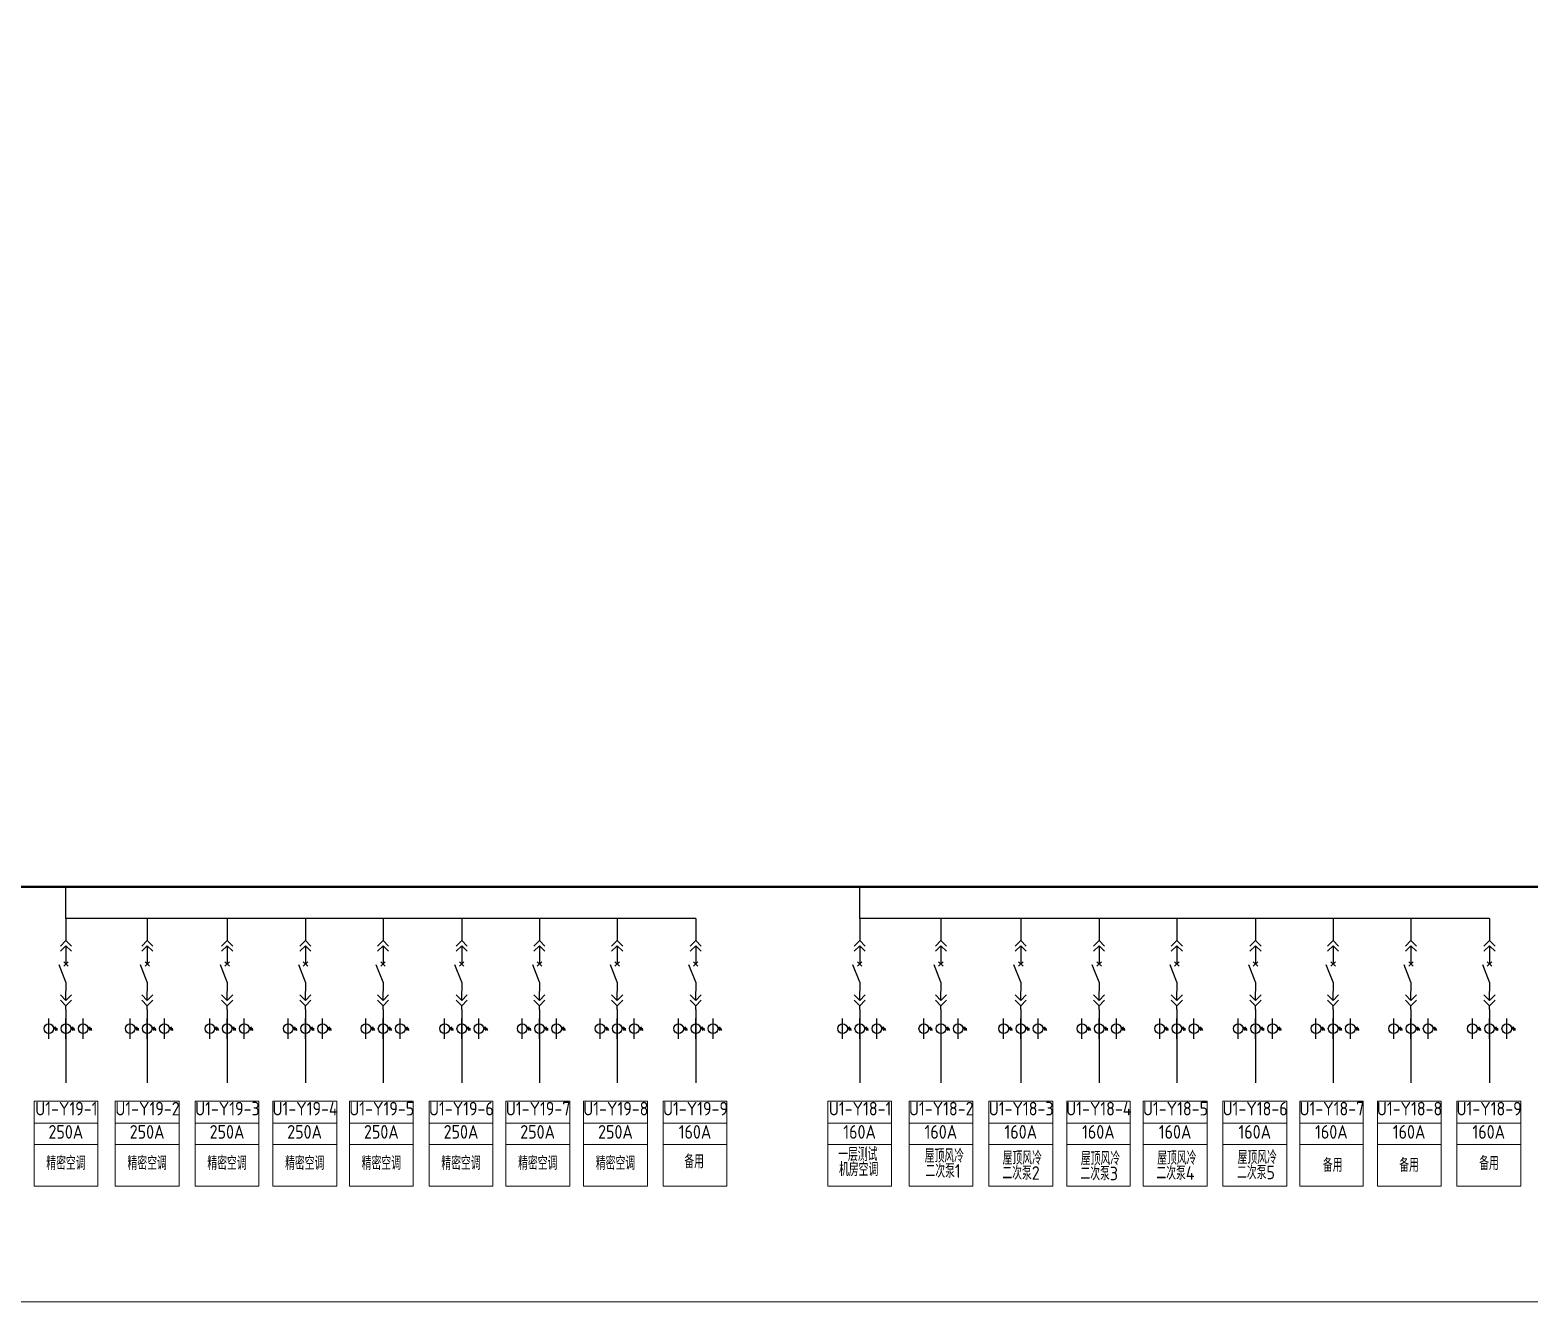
# Model space of a CAD drawing. Header units: millimetres. Extents: x -3460 to -460, y 6070 to 9130.
# Drawn here: x -2393.2 to -2270.6, y 8429.2 to 8533.2 of the extents above; entities that cross this region are included whole.
import ezdxf
from ezdxf.enums import TextEntityAlignment as Align

# ---------------------------------------------------------------- set-up
doc = ezdxf.new("R2010")
doc.units = ezdxf.units.MM
doc.header["$LTSCALE"] = 1000
doc.header["$MEASUREMENT"] = 0
doc.styles.add('HZSONG', font='gbenor.shx', dxfattribs={"height": 1200, "bigfont": 'gbcbig.shx'})

# ---------------------------------------------------------------- blocks, each defined once
blk = doc.blocks.new('DYDQAA05')
at = {"color": 0}
blk.add_lwpolyline([(0, 0), (0, -7)], dxfattribs=at)
blk = doc.blocks.new('DYDQAA03')
at = {"color": 0}
for points in [[(0, 0), (0, -1.5)], [(-2.12, -3.62), (0, -1.5)], [(-2.12, -5.62), (0, -3.5)], [(2.12, -3.62), (0, -1.5)], [(2.12, -5.62), (0, -3.5)], [(0, -3.5), (0, -7)]]:
    blk.add_lwpolyline(points, dxfattribs=at)
blk = doc.blocks.new('DYDQAA09')
at = {"color": 0}
blk.add_lwpolyline([(0, 0), (0, -3.5)], dxfattribs=at)
blk.add_lwpolyline([(0, 0), (0, -3.5)], dxfattribs=at)
blk.add_lwpolyline([(0, 0), (0, -3.5)], dxfattribs=at)
blk.add_lwpolyline([(0, 0), (0, -3.5)], dxfattribs=at)
blk.add_lwpolyline([(0, 0), (0, -3.5)], dxfattribs=at)
blk.add_lwpolyline([(0, 0), (0, -3.5)], dxfattribs=at)
blk.add_lwpolyline([(0, 0), (0, -3.5)], dxfattribs=at)
blk.add_lwpolyline([(0, 0), (0, -3.5)], dxfattribs=at)
blk.add_lwpolyline([(0, 0), (0, -3.5)], dxfattribs=at)
blk = doc.blocks.new('DYDQ0201')
at = {"color": 0}
for points in [[(0.86, -0.86), (-0.86, 0.86)], [(-0.86, -0.86), (0.86, 0.86)], [(0, -7), (-2.61, -0.37)]]:
    blk.add_lwpolyline(points, dxfattribs=at)
blk = doc.blocks.new('DYDQAA04')
at = {"color": 0}
for points in [[(0, -3.5), (0, 0)], [(-2.12, -1.38), (0, -3.5)], [(-2.12, -3.38), (0, -5.5)], [(2.12, -1.38), (0, -3.5)], [(2.12, -3.38), (0, -5.5)], [(0, -7), (0, -5.5)]]:
    blk.add_lwpolyline(points, dxfattribs=at)
blk = doc.blocks.new('A$C03DD39B5')
for p, q in [((417, 475), (283, 392)), ((417, 422), (283, 339)), ((350, 333), (350, 467))]:
    blk.add_line(p, q)
blk.add_lwpolyline([(700, 167), (0, 167)])
blk.add_circle((350, 167), 167)

msp = doc.modelspace()

# ---------------------------------------------------------------- linework, layer by layer
at = {"color": 1, "lineweight": 40}
msp.add_line((-2579.32, 8463.14, -817.89), (-1898.47, 8463.14, -817.89), dxfattribs=at)
at = {"color": 3}
for p, q in [((-2390.25, 8460.56, -2200.64), (-2390.25, 8463.14, -817.84)), ((-2390.25, 8460.56, -2200.64), (-2390.25, 8463.14, -817.84)), ((-2325.39, 8460.56, -2200.64), (-2325.39, 8463.14, -817.84)), ((-2325.39, 8460.56, -2200.64), (-2325.39, 8463.14, -817.84)), ((-2338.79, 8460.56, -2200.69), (-2390.25, 8460.56, -2200.69)), ((-2273.93, 8460.56, -2200.69), (-2325.39, 8460.56, -2200.69)), ((-2390.25, 8452.32, -0.24), (-2390.25, 8450.68, -0.24)), ((-2383.61, 8452.32, -0.24), (-2383.61, 8450.68, -0.24)), ((-2377.08, 8452.32, -0.24), (-2377.08, 8450.68, -0.24)), ((-2370.68, 8452.32, -0.24), (-2370.68, 8450.68, -0.24)), ((-2364.34, 8452.32, -0.24), (-2364.34, 8450.68, -0.24)), ((-2357.91, 8452.32, -0.24), (-2357.91, 8450.68, -0.24)), ((-2351.56, 8452.32, -0.24), (-2351.56, 8450.68, -0.24)), ((-2345.21, 8452.32, -0.24), (-2345.21, 8450.68, -0.24)), ((-2338.79, 8452.32, -0.24), (-2338.79, 8450.68, -0.24)), ((-2325.39, 8452.32, -0.24), (-2325.39, 8450.68, -0.24)), ((-2318.76, 8452.32, -0.24), (-2318.76, 8450.68, -0.24)), ((-2312.23, 8452.32, -0.24), (-2312.23, 8450.68, -0.24)), ((-2305.83, 8452.32, -0.24), (-2305.83, 8450.68, -0.24)), ((-2299.48, 8452.32, -0.24), (-2299.48, 8450.68, -0.24)), ((-2293.05, 8452.32, -0.24), (-2293.05, 8450.68, -0.24)), ((-2286.71, 8452.32, -0.24), (-2286.71, 8450.68, -0.24)), ((-2280.35, 8452.32, -0.24), (-2280.35, 8450.68, -0.24)), ((-2273.93, 8452.32, -0.24), (-2273.93, 8450.68, -0.24)), ((-2390.25, 8450.68, -0.24), (-2390.25, 8447.12, -0.24)), ((-2383.61, 8450.68, -0.24), (-2383.61, 8447.12, -0.24)), ((-2377.08, 8450.68, -0.24), (-2377.08, 8447.12, -0.24)), ((-2370.68, 8450.68, -0.24), (-2370.68, 8447.12, -0.24)), ((-2364.34, 8450.68, -0.24), (-2364.34, 8447.12, -0.24)), ((-2357.91, 8450.68, -0.24), (-2357.91, 8447.12, -0.24)), ((-2351.56, 8450.68, -0.24), (-2351.56, 8447.12, -0.24)), ((-2345.21, 8450.68, -0.24), (-2345.21, 8447.12, -0.24)), ((-2338.79, 8450.68, -0.24), (-2338.79, 8447.12, -0.24)), ((-2325.39, 8450.68, -0.24), (-2325.39, 8447.12, -0.24)), ((-2318.76, 8450.68, -0.24), (-2318.76, 8447.12, -0.24)), ((-2312.23, 8450.68, -0.24), (-2312.23, 8447.12, -0.24)), ((-2305.83, 8450.68, -0.24), (-2305.83, 8447.12, -0.24)), ((-2299.48, 8450.68, -0.24), (-2299.48, 8447.12, -0.24)), ((-2293.05, 8450.68, -0.24), (-2293.05, 8447.12, -0.24)), ((-2286.71, 8450.68, -0.24), (-2286.71, 8447.12, -0.24)), ((-2280.35, 8450.68, -0.24), (-2280.35, 8447.12, -0.24)), ((-2273.93, 8450.68, -0.24), (-2273.93, 8447.12, -0.24))]:
    msp.add_line(p, q, dxfattribs=at)
at = {"color": 3, "lineweight": 0}
msp.add_line((-2341.44, 8445.63, -817.89), (-2336.24, 8445.63, -817.89), dxfattribs=at)
at = {"color": 1, "lineweight": 13, "ltscale": 0.001071}
msp.add_lwpolyline([(-2600.55, 8637.09), (-1439.27, 8637.09), (-1439.27, 8429.22), (-2600.55, 8429.22)], close=True, dxfattribs=at)
at = {"color": 3, "lineweight": 0, "elevation": -817.89}
for points in [[(-2392.85, 8445.63), (-2387.65, 8445.63), (-2387.65, 8438.68), (-2392.85, 8438.68)], [(-2386.22, 8445.63), (-2381.01, 8445.63), (-2381.01, 8438.68), (-2386.22, 8438.68)], [(-2379.69, 8445.63), (-2374.48, 8445.63), (-2374.48, 8438.68), (-2379.69, 8438.68)], [(-2373.34, 8445.63), (-2368.13, 8445.63), (-2368.13, 8438.68), (-2373.34, 8438.68)], [(-2367.08, 8445.63), (-2361.87, 8445.63), (-2361.87, 8438.68), (-2367.08, 8438.68)], [(-2360.57, 8445.63), (-2355.36, 8445.63), (-2355.36, 8438.68), (-2360.57, 8438.68)], [(-2354.3, 8445.63), (-2349.09, 8445.63), (-2349.09, 8438.68), (-2354.3, 8438.68)], [(-2347.95, 8445.63), (-2342.74, 8445.63), (-2342.74, 8438.68), (-2347.95, 8438.68)], [(-2328, 8445.63), (-2322.79, 8445.63), (-2322.79, 8438.68), (-2328, 8438.68)], [(-2321.36, 8445.63), (-2316.15, 8445.63), (-2316.15, 8438.68), (-2321.36, 8438.68)], [(-2314.83, 8445.63), (-2309.62, 8445.63), (-2309.62, 8438.68), (-2314.83, 8438.68)], [(-2308.48, 8445.63), (-2303.28, 8445.63), (-2303.28, 8438.68), (-2308.48, 8438.68)], [(-2302.22, 8445.63), (-2297.01, 8445.63), (-2297.01, 8438.68), (-2302.22, 8438.68)], [(-2295.71, 8445.63), (-2290.5, 8445.63), (-2290.5, 8438.68), (-2295.71, 8438.68)], [(-2289.44, 8445.63), (-2284.24, 8445.63), (-2284.24, 8438.68), (-2289.44, 8438.68)], [(-2283.09, 8445.63), (-2277.89, 8445.63), (-2277.89, 8438.68), (-2283.09, 8438.68)], [(-2276.59, 8445.63), (-2271.38, 8445.63), (-2271.38, 8438.68), (-2276.59, 8438.68)], [(-2392.85, 8442.08), (-2387.65, 8442.08), (-2387.65, 8443.82), (-2392.85, 8443.82)], [(-2386.22, 8442.08), (-2381.01, 8442.08), (-2381.01, 8443.82), (-2386.22, 8443.82)], [(-2379.69, 8442.08), (-2374.48, 8442.08), (-2374.48, 8443.82), (-2379.69, 8443.82)], [(-2373.34, 8442.08), (-2368.13, 8442.08), (-2368.13, 8443.82), (-2373.34, 8443.82)], [(-2367.08, 8442.08), (-2361.87, 8442.08), (-2361.87, 8443.82), (-2367.08, 8443.82)], [(-2360.57, 8442.08), (-2355.36, 8442.08), (-2355.36, 8443.82), (-2360.57, 8443.82)], [(-2354.3, 8442.08), (-2349.09, 8442.08), (-2349.09, 8443.82), (-2354.3, 8443.82)], [(-2347.95, 8442.08), (-2342.74, 8442.08), (-2342.74, 8443.82), (-2347.95, 8443.82)], [(-2341.44, 8442.08), (-2336.24, 8442.08), (-2336.24, 8443.82), (-2341.44, 8443.82)], [(-2328, 8442.08), (-2322.79, 8442.08), (-2322.79, 8443.82), (-2328, 8443.82)], [(-2321.36, 8442.08), (-2316.15, 8442.08), (-2316.15, 8443.82), (-2321.36, 8443.82)], [(-2314.83, 8442.08), (-2309.62, 8442.08), (-2309.62, 8443.82), (-2314.83, 8443.82)], [(-2308.48, 8442.08), (-2303.28, 8442.08), (-2303.28, 8443.82), (-2308.48, 8443.82)], [(-2302.22, 8442.08), (-2297.01, 8442.08), (-2297.01, 8443.82), (-2302.22, 8443.82)], [(-2295.71, 8442.08), (-2290.5, 8442.08), (-2290.5, 8443.82), (-2295.71, 8443.82)], [(-2289.44, 8442.08), (-2284.24, 8442.08), (-2284.24, 8443.82), (-2289.44, 8443.82)], [(-2283.09, 8442.08), (-2277.89, 8442.08), (-2277.89, 8443.82), (-2283.09, 8443.82)], [(-2276.59, 8442.08), (-2271.38, 8442.08), (-2271.38, 8443.82), (-2276.59, 8443.82)]]:
    msp.add_lwpolyline(points, close=True, dxfattribs=at)
msp.add_lwpolyline([(-2336.24, 8445.63), (-2336.24, 8438.68), (-2341.44, 8438.68), (-2341.44, 8445.63)], dxfattribs=at)

# ---------------------------------------------------------------- block references
at = {"color": 3, "xscale": 0.2128211397391487, "yscale": 0.2128211397391487, "zscale": 0.2128211397391487}
for name, p in [('DYDQAA05', (-2390.25, 8460.56, -2200.69)), ('DYDQAA05', (-2383.61, 8460.56, -2200.69)), ('DYDQAA05', (-2377.08, 8460.56, -2200.69)), ('DYDQAA05', (-2370.68, 8460.56, -2200.69)), ('DYDQAA05', (-2364.34, 8460.56, -2200.69)), ('DYDQAA05', (-2357.91, 8460.56, -2200.69)), ('DYDQAA05', (-2351.56, 8460.56, -2200.69)), ('DYDQAA05', (-2345.21, 8460.56, -2200.69)), ('DYDQAA05', (-2338.79, 8460.56, -2200.69)), ('DYDQAA05', (-2325.39, 8460.56, -2200.69)), ('DYDQAA05', (-2318.76, 8460.56, -2200.69)), ('DYDQAA05', (-2312.23, 8460.56, -2200.69)), ('DYDQAA05', (-2305.83, 8460.56, -2200.69)), ('DYDQAA05', (-2299.48, 8460.56, -2200.69)), ('DYDQAA05', (-2293.05, 8460.56, -2200.69)), ('DYDQAA05', (-2286.71, 8460.56, -2200.69)), ('DYDQAA05', (-2280.35, 8460.56, -2200.69)), ('DYDQAA05', (-2273.93, 8460.56, -2200.69)), ('DYDQAA03', (-2390.25, 8459.07, -2200.69)), ('DYDQAA03', (-2383.61, 8459.07, -2200.69)), ('DYDQAA03', (-2377.08, 8459.07, -2200.69)), ('DYDQAA03', (-2370.68, 8459.07, -2200.69)), ('DYDQAA03', (-2364.34, 8459.07, -2200.69)), ('DYDQAA03', (-2357.91, 8459.07, -2200.69)), ('DYDQAA03', (-2351.56, 8459.07, -2200.69)), ('DYDQAA03', (-2345.21, 8459.07, -2200.69)), ('DYDQAA03', (-2338.79, 8459.07, -2200.69)), ('DYDQAA03', (-2325.39, 8459.07, -2200.69)), ('DYDQAA03', (-2318.76, 8459.07, -2200.69)), ('DYDQAA03', (-2312.23, 8459.07, -2200.69)), ('DYDQAA03', (-2305.83, 8459.07, -2200.69)), ('DYDQAA03', (-2299.48, 8459.07, -2200.69)), ('DYDQAA03', (-2293.05, 8459.07, -2200.69)), ('DYDQAA03', (-2286.71, 8459.07, -2200.69)), ('DYDQAA03', (-2280.35, 8459.07, -2200.69)), ('DYDQAA03', (-2273.93, 8459.07, -2200.69)), ('DYDQAA09', (-2390.25, 8457.58, -2200.69)), ('DYDQAA09', (-2383.61, 8457.58, -2200.69)), ('DYDQAA09', (-2377.08, 8457.58, -2200.69)), ('DYDQAA09', (-2370.68, 8457.58, -2200.69)), ('DYDQAA09', (-2364.34, 8457.58, -2200.69)), ('DYDQAA09', (-2357.91, 8457.58, -2200.69)), ('DYDQAA09', (-2351.56, 8457.58, -2200.69)), ('DYDQAA09', (-2345.21, 8457.58, -2200.69)), ('DYDQAA09', (-2338.79, 8457.58, -2200.69)), ('DYDQAA09', (-2325.39, 8457.58, -2200.69)), ('DYDQAA09', (-2318.76, 8457.58, -2200.69)), ('DYDQAA09', (-2312.23, 8457.58, -2200.69)), ('DYDQAA09', (-2305.83, 8457.58, -2200.69)), ('DYDQAA09', (-2299.48, 8457.58, -2200.69)), ('DYDQAA09', (-2293.05, 8457.58, -2200.69)), ('DYDQAA09', (-2286.71, 8457.58, -2200.69)), ('DYDQAA09', (-2280.35, 8457.58, -2200.69)), ('DYDQAA09', (-2273.93, 8457.58, -2200.69)), ('DYDQ0201', (-2390.25, 8456.84, -2200.69)), ('DYDQ0201', (-2383.61, 8456.84, -2200.69)), ('DYDQ0201', (-2377.08, 8456.84, -2200.69)), ('DYDQ0201', (-2370.68, 8456.84, -2200.69)), ('DYDQ0201', (-2364.34, 8456.84, -2200.69)), ('DYDQ0201', (-2357.91, 8456.84, -2200.69)), ('DYDQ0201', (-2351.56, 8456.84, -2200.69)), ('DYDQ0201', (-2345.21, 8456.84, -2200.69)), ('DYDQ0201', (-2338.79, 8456.84, -2200.69)), ('DYDQ0201', (-2325.39, 8456.84, -2200.69)), ('DYDQ0201', (-2318.76, 8456.84, -2200.69)), ('DYDQ0201', (-2312.23, 8456.84, -2200.69)), ('DYDQ0201', (-2305.83, 8456.84, -2200.69)), ('DYDQ0201', (-2299.48, 8456.84, -2200.69)), ('DYDQ0201', (-2293.05, 8456.84, -2200.69)), ('DYDQ0201', (-2286.71, 8456.84, -2200.69)), ('DYDQ0201', (-2280.35, 8456.84, -2200.69)), ('DYDQ0201', (-2273.93, 8456.84, -2200.69)), ('DYDQAA09', (-2390.25, 8455.35, -2200.69)), ('DYDQAA09', (-2383.61, 8455.35, -2200.69)), ('DYDQAA09', (-2377.08, 8455.35, -2200.69)), ('DYDQAA09', (-2370.68, 8455.35, -2200.69)), ('DYDQAA09', (-2364.34, 8455.35, -2200.69)), ('DYDQAA09', (-2357.91, 8455.35, -2200.69)), ('DYDQAA09', (-2351.56, 8455.35, -2200.69)), ('DYDQAA09', (-2345.21, 8455.35, -2200.69)), ('DYDQAA09', (-2338.79, 8455.35, -2200.69)), ('DYDQAA09', (-2325.39, 8455.35, -2200.69)), ('DYDQAA09', (-2318.76, 8455.35, -2200.69)), ('DYDQAA09', (-2312.23, 8455.35, -2200.69)), ('DYDQAA09', (-2305.83, 8455.35, -2200.69)), ('DYDQAA09', (-2299.48, 8455.35, -2200.69)), ('DYDQAA09', (-2293.05, 8455.35, -2200.69)), ('DYDQAA09', (-2286.71, 8455.35, -2200.69)), ('DYDQAA09', (-2280.35, 8455.35, -2200.69)), ('DYDQAA09', (-2273.93, 8455.35, -2200.69)), ('DYDQAA04', (-2390.25, 8454.6, -2200.69)), ('DYDQAA04', (-2383.61, 8454.6, -2200.69)), ('DYDQAA04', (-2377.08, 8454.6, -2200.69)), ('DYDQAA04', (-2370.68, 8454.6, -2200.69)), ('DYDQAA04', (-2364.34, 8454.6, -2200.69)), ('DYDQAA04', (-2357.91, 8454.6, -2200.69)), ('DYDQAA04', (-2351.56, 8454.6, -2200.69)), ('DYDQAA04', (-2345.21, 8454.6, -2200.69)), ('DYDQAA04', (-2338.79, 8454.6, -2200.69)), ('DYDQAA04', (-2325.39, 8454.6, -2200.69)), ('DYDQAA04', (-2318.76, 8454.6, -2200.69)), ('DYDQAA04', (-2312.23, 8454.6, -2200.69)), ('DYDQAA04', (-2305.83, 8454.6, -2200.69)), ('DYDQAA04', (-2299.48, 8454.6, -2200.69)), ('DYDQAA04', (-2293.05, 8454.6, -2200.69)), ('DYDQAA04', (-2286.71, 8454.6, -2200.69)), ('DYDQAA04', (-2280.35, 8454.6, -2200.69)), ('DYDQAA04', (-2273.93, 8454.6, -2200.69)), ('DYDQAA09', (-2390.25, 8453.11, -2200.69)), ('DYDQAA09', (-2383.61, 8453.11, -2200.69)), ('DYDQAA09', (-2377.08, 8453.11, -2200.69)), ('DYDQAA09', (-2370.68, 8453.11, -2200.69)), ('DYDQAA09', (-2364.34, 8453.11, -2200.69)), ('DYDQAA09', (-2357.91, 8453.11, -2200.69)), ('DYDQAA09', (-2351.56, 8453.11, -2200.69)), ('DYDQAA09', (-2345.21, 8453.11, -2200.69)), ('DYDQAA09', (-2338.79, 8453.11, -2200.69)), ('DYDQAA09', (-2325.39, 8453.11, -2200.69)), ('DYDQAA09', (-2318.76, 8453.11, -2200.69)), ('DYDQAA09', (-2312.23, 8453.11, -2200.69)), ('DYDQAA09', (-2305.83, 8453.11, -2200.69)), ('DYDQAA09', (-2299.48, 8453.11, -2200.69)), ('DYDQAA09', (-2293.05, 8453.11, -2200.69)), ('DYDQAA09', (-2286.71, 8453.11, -2200.69)), ('DYDQAA09', (-2280.35, 8453.11, -2200.69)), ('DYDQAA09', (-2273.93, 8453.11, -2200.69))]:
    msp.add_blockref(name, p, dxfattribs=at)
at = {"color": 3, "linetype": 'Continuous', "xscale": 0.00233805835129459, "yscale": 0.00233805835129459, "zscale": 0.00233805835129459, "rotation": 270}
for p in [(-2392.04, 8452.37, -0.24), (-2390.64, 8452.37, -0.24), (-2389.24, 8452.37, -0.24), (-2385.4, 8452.37, -0.24), (-2384, 8452.37, -0.24), (-2382.6, 8452.37, -0.24), (-2378.88, 8452.37, -0.24), (-2377.47, 8452.37, -0.24), (-2376.07, 8452.37, -0.24), (-2372.48, 8452.37, -0.24), (-2371.07, 8452.37, -0.24), (-2369.67, 8452.37, -0.24), (-2366.13, 8452.37, -0.24), (-2364.73, 8452.37, -0.24), (-2363.32, 8452.37, -0.24), (-2359.7, 8452.37, -0.24), (-2358.3, 8452.37, -0.24), (-2356.9, 8452.37, -0.24), (-2353.36, 8452.37, -0.24), (-2351.95, 8452.37, -0.24), (-2350.55, 8452.37, -0.24), (-2347, 8452.37, -0.24), (-2345.6, 8452.37, -0.24), (-2344.2, 8452.37, -0.24), (-2340.58, 8452.37, -0.24), (-2339.17, 8452.37, -0.24), (-2337.77, 8452.37, -0.24), (-2327.18, 8452.37, -0.24), (-2325.78, 8452.37, -0.24), (-2324.38, 8452.37, -0.24), (-2320.55, 8452.37, -0.24), (-2319.14, 8452.37, -0.24), (-2317.74, 8452.37, -0.24), (-2314.02, 8452.37, -0.24), (-2312.62, 8452.37, -0.24), (-2311.21, 8452.37, -0.24), (-2307.62, 8452.37, -0.24), (-2306.22, 8452.37, -0.24), (-2304.81, 8452.37, -0.24), (-2301.27, 8452.37, -0.24), (-2299.87, 8452.37, -0.24), (-2298.47, 8452.37, -0.24), (-2294.85, 8452.37, -0.24), (-2293.44, 8452.37, -0.24), (-2292.04, 8452.37, -0.24), (-2288.5, 8452.37, -0.24), (-2287.1, 8452.37, -0.24), (-2285.69, 8452.37, -0.24), (-2282.15, 8452.37, -0.24), (-2280.74, 8452.37, -0.24), (-2279.34, 8452.37, -0.24), (-2275.72, 8452.37, -0.24), (-2274.32, 8452.37, -0.24), (-2272.91, 8452.37, -0.24)]:
    msp.add_blockref('A$C03DD39B5', p, dxfattribs=at)

# ---------------------------------------------------------------- texts
at = {"color": 3, "lineweight": 0, "style": 'HZSONG'}
for s, p in [('U1-Y19-1', (-2390.22, 8444.46, -2200.69)), ('U1-Y19-2', (-2383.59, 8444.46, -2200.69)), ('U1-Y19-3', (-2377.06, 8444.46, -2200.69)), ('U1-Y19-4', (-2370.71, 8444.46, -2200.69)), ('U1-Y19-5', (-2364.45, 8444.46, -2200.69)), ('U1-Y19-6', (-2357.94, 8444.46, -2200.69)), ('U1-Y19-7', (-2351.67, 8444.46, -2200.69)), ('U1-Y19-8', (-2345.32, 8444.46, -2200.69)), ('U1-Y19-9', (-2338.81, 8444.46, -2200.69)), ('U1-Y18-1', (-2325.36, 8444.46, -2200.69)), ('U1-Y18-2', (-2318.73, 8444.46, -2200.69)), ('U1-Y18-3', (-2312.2, 8444.46, -2200.69)), ('U1-Y18-4', (-2305.85, 8444.46, -2200.69)), ('U1-Y18-5', (-2299.59, 8444.46, -2200.69)), ('U1-Y18-6', (-2293.08, 8444.46, -2200.69)), ('U1-Y18-7', (-2286.81, 8444.46, -2200.69)), ('U1-Y18-8', (-2280.46, 8444.46, -2200.69)), ('U1-Y18-9', (-2273.96, 8444.46, -2200.69)), ('250A', (-2390.26, 8442.56, -2200.69)), ('250A', (-2383.62, 8442.56, -2200.69)), ('250A', (-2377.09, 8442.56, -2200.69)), ('250A', (-2370.75, 8442.56, -2200.69)), ('250A', (-2364.48, 8442.56, -2200.69)), ('250A', (-2357.97, 8442.56, -2200.69)), ('250A', (-2351.71, 8442.56, -2200.69)), ('250A', (-2345.35, 8442.56, -2200.69)), ('160A', (-2338.85, 8442.56, -2200.69)), ('160A', (-2325.4, 8442.56, -2200.69)), ('160A', (-2318.76, 8442.56, -2200.69)), ('160A', (-2312.23, 8442.56, -2200.69)), ('160A', (-2305.89, 8442.56, -2200.69)), ('160A', (-2299.62, 8442.56, -2200.69)), ('160A', (-2293.11, 8442.56, -2200.69)), ('160A', (-2286.85, 8442.56, -2200.69)), ('160A', (-2280.5, 8442.56, -2200.69)), ('160A', (-2273.99, 8442.56, -2200.69)), ('备用', (-2338.92, 8440.14, -2200.69)), ('一层测试', (-2325.55, 8440.73, -1822.02)), ('屋顶风冷', (-2318.48, 8440.6, -60.6)), ('屋顶风冷', (-2312.11, 8440.43, -60.6)), ('屋顶风冷', (-2305.72, 8440.39, -60.6)), ('屋顶风冷', (-2299.48, 8440.43, -60.6)), ('屋顶风冷', (-2292.91, 8440.48, -60.6)), ('精密空调', (-2390.25, 8440.01, -2200.69)), ('精密空调', (-2383.62, 8440.01, -2200.69)), ('精密空调', (-2377.09, 8440.01, -2200.69)), ('精密空调', (-2370.74, 8440.01, -2200.69)), ('精密空调', (-2364.48, 8440.01, -2200.69)), ('精密空调', (-2357.97, 8440.01, -2200.69)), ('精密空调', (-2351.7, 8440.01, -2200.69)), ('精密空调', (-2345.35, 8440.01, -2200.69)), ('机房空调', (-2325.48, 8439.5, -1695.76)), ('二次泵1', (-2318.58, 8439.37, 65.65)), ('二次泵2', (-2312.21, 8439.2, 65.65)), ('二次泵3', (-2305.82, 8439.16, 65.65)), ('二次泵4', (-2299.59, 8439.2, 65.65)), ('二次泵5', (-2293.01, 8439.25, 65.65)), ('备用', (-2286.74, 8439.85, -2200.69)), ('备用', (-2280.5, 8439.85, -2200.69)), ('备用', (-2273.97, 8440, -2200.69))]:
    msp.add_text(s, height=1.113, dxfattribs=at).set_placement(p, align=Align.CENTER)

doc.saveas('drawing.dxf')
